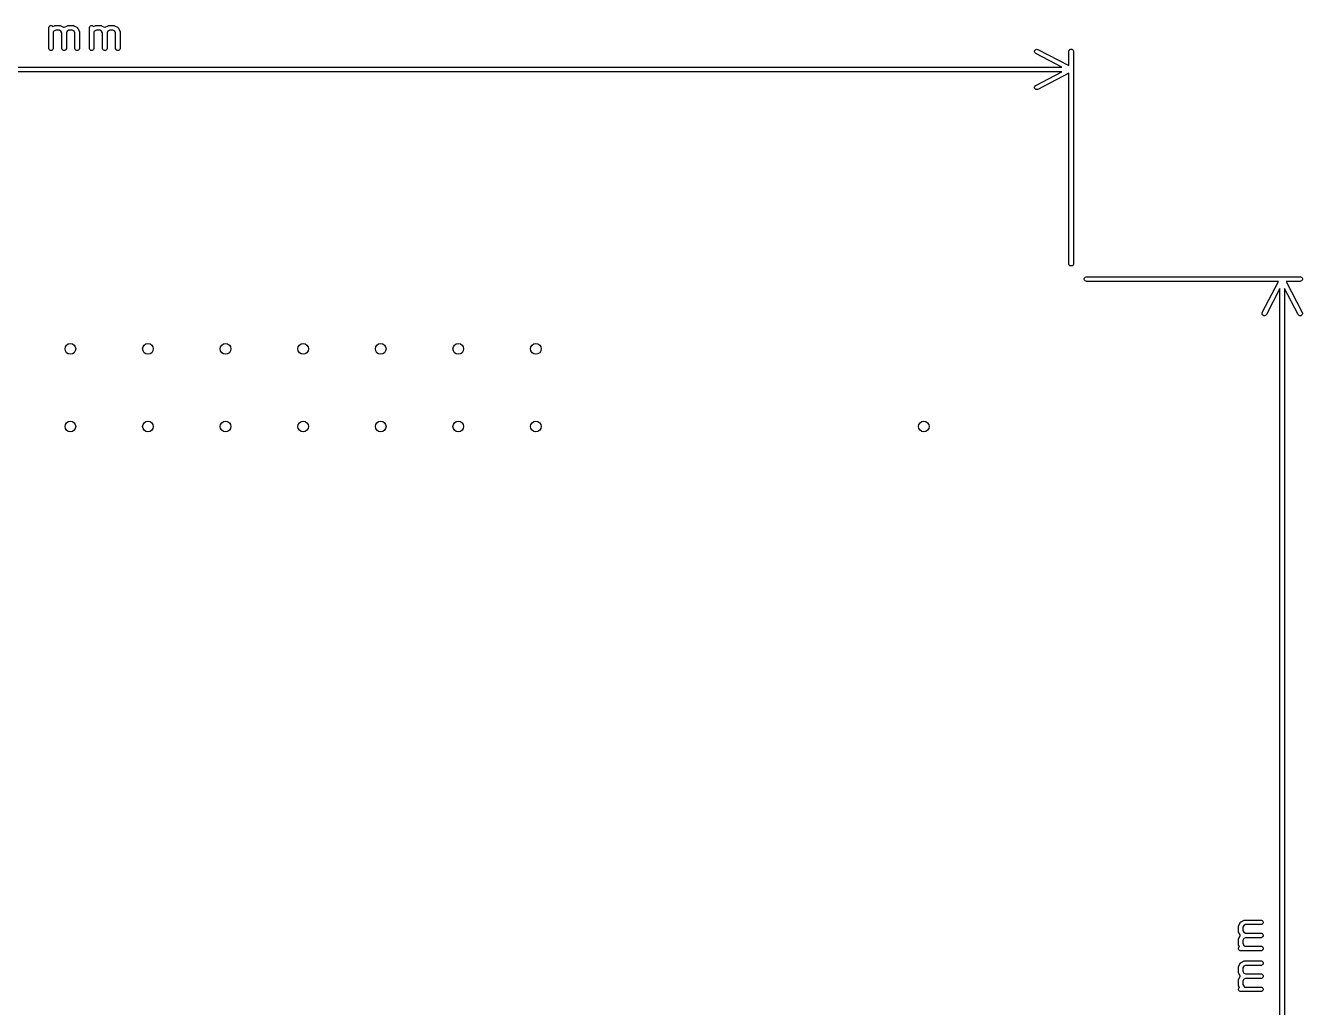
# Model space of a CAD drawing. Extents: x 0.02 to 3.29, y 0.05 to 2.53.
# Drawn here: x 1.642 to 3.288, y 1.252 to 2.517 of the extents above; entities that cross this region are included whole.
import ezdxf

# ---------------------------------------------------------------- set-up
doc = ezdxf.new("R2010")
doc.units = 0
doc.header["$MEASUREMENT"] = 0
doc.layers.add('BLACK', color=7, linetype='CONTINUOUS')

msp = doc.modelspace()

# ---------------------------------------------------------------- linework, layer by layer
at = {"layer": 'BLACK', "linetype": 'CONTINUOUS'}
for p, q in [((1.672, 2.5136), (1.6721, 2.5142)), ((1.672, 2.4874), (1.672, 2.5136)), ((1.6721, 2.5142), (1.6725, 2.5153)), ((1.6725, 2.5153), (1.6734, 2.5161)), ((1.6734, 2.5161), (1.6744, 2.5165)), ((1.6744, 2.5165), (1.6756, 2.5165)), ((1.6756, 2.5165), (1.6766, 2.5161)), ((1.6766, 2.5161), (1.6774, 2.5153)), ((1.6774, 2.5153), (1.6793, 2.5163)), ((1.6786, 2.5093), (1.6779, 2.5086)), ((1.6779, 2.5086), (1.6779, 2.4874)), ((1.6813, 2.5107), (1.6786, 2.5093)), ((1.6793, 2.5163), (1.6798, 2.5165)), ((1.6798, 2.5165), (1.6799, 2.5165)), ((1.6799, 2.5165), (1.68, 2.5165)), ((1.68, 2.5165), (1.6806, 2.5166)), ((1.6806, 2.5166), (1.6862, 2.5166)), ((1.6855, 2.5107), (1.6813, 2.5107)), ((1.6878, 2.5095), (1.6855, 2.5107)), ((1.6862, 2.5166), (1.6868, 2.5165)), ((1.6868, 2.5165), (1.6869, 2.5165)), ((1.6869, 2.5165), (1.687, 2.5165)), ((1.687, 2.5165), (1.6876, 2.5163)), ((1.6876, 2.5163), (1.6913, 2.5144)), ((1.6889, 2.5073), (1.6878, 2.5095)), ((1.6889, 2.4874), (1.6889, 2.5073)), ((1.6913, 2.5144), (1.6914, 2.5143)), ((1.6914, 2.5143), (1.6915, 2.5143)), ((1.6915, 2.5143), (1.6915, 2.5143)), ((1.6915, 2.5143), (1.6918, 2.5141)), ((1.6918, 2.5141), (1.6919, 2.514)), ((1.6919, 2.5141), (1.6922, 2.5143)), ((1.6919, 2.514), (1.6919, 2.5141)), ((1.6922, 2.5143), (1.6923, 2.5143)), ((1.6923, 2.5143), (1.6924, 2.5144)), ((1.6923, 2.5143), (1.6923, 2.5143)), ((1.6924, 2.5144), (1.6962, 2.5163)), ((1.6959, 2.5095), (1.6948, 2.5073)), ((1.6948, 2.5073), (1.6948, 2.4874)), ((1.6982, 2.5107), (1.6959, 2.5095)), ((1.6962, 2.5163), (1.6967, 2.5165)), ((1.6967, 2.5165), (1.6968, 2.5165)), ((1.6968, 2.5165), (1.6969, 2.5165)), ((1.6969, 2.5165), (1.6975, 2.5166)), ((1.6975, 2.5166), (1.7031, 2.5166)), ((1.7024, 2.5107), (1.6982, 2.5107)), ((1.7047, 2.5095), (1.7024, 2.5107)), ((1.7031, 2.5166), (1.7037, 2.5165)), ((1.7037, 2.5165), (1.7038, 2.5165)), ((1.7038, 2.5165), (1.7039, 2.5165)), ((1.7039, 2.5165), (1.7044, 2.5163)), ((1.7044, 2.5163), (1.7082, 2.5144)), ((1.7058, 2.5073), (1.7047, 2.5095)), ((1.7058, 2.4874), (1.7058, 2.5073)), ((1.7082, 2.5144), (1.7083, 2.5143)), ((1.7083, 2.5143), (1.7083, 2.5143)), ((1.7083, 2.5143), (1.7084, 2.5143)), ((1.7084, 2.5143), (1.7087, 2.5141)), ((1.7087, 2.5141), (1.7089, 2.5138)), ((1.7089, 2.5138), (1.7092, 2.5136)), ((1.7092, 2.5136), (1.7094, 2.5133)), ((1.7094, 2.5133), (1.7094, 2.5132)), ((1.7094, 2.5132), (1.7094, 2.5132)), ((1.7094, 2.5132), (1.7095, 2.5131)), ((1.7095, 2.5131), (1.7114, 2.5093)), ((1.7114, 2.5093), (1.7116, 2.5088)), ((1.7116, 2.5088), (1.7116, 2.5087)), ((1.7116, 2.5087), (1.7116, 2.5086)), ((1.7116, 2.5086), (1.7117, 2.508)), ((1.7117, 2.508), (1.7117, 2.4874)), ((1.7245, 2.5136), (1.7246, 2.5142)), ((1.7245, 2.4874), (1.7245, 2.5136)), ((1.7246, 2.5142), (1.725, 2.5153)), ((1.725, 2.5153), (1.7258, 2.5161)), ((1.7258, 2.5161), (1.7269, 2.5165)), ((1.7269, 2.5165), (1.7281, 2.5165)), ((1.7281, 2.5165), (1.7291, 2.5161)), ((1.7291, 2.5161), (1.7299, 2.5153)), ((1.7299, 2.5153), (1.7318, 2.5163)), ((1.7311, 2.5093), (1.7304, 2.5086)), ((1.7304, 2.5086), (1.7304, 2.4874)), ((1.7338, 2.5107), (1.7311, 2.5093)), ((1.7318, 2.5163), (1.7323, 2.5165)), ((1.7323, 2.5165), (1.7324, 2.5165)), ((1.7324, 2.5165), (1.7325, 2.5165)), ((1.7325, 2.5165), (1.7331, 2.5166)), ((1.7331, 2.5166), (1.7387, 2.5166)), ((1.738, 2.5107), (1.7338, 2.5107)), ((1.7403, 2.5095), (1.738, 2.5107)), ((1.7387, 2.5166), (1.7393, 2.5165)), ((1.7393, 2.5165), (1.7394, 2.5165)), ((1.7394, 2.5165), (1.7395, 2.5165)), ((1.7395, 2.5165), (1.7401, 2.5163)), ((1.7401, 2.5163), (1.7438, 2.5144)), ((1.7414, 2.5073), (1.7403, 2.5095)), ((1.7414, 2.4874), (1.7414, 2.5073)), ((1.7438, 2.5144), (1.7439, 2.5143)), ((1.7439, 2.5143), (1.7439, 2.5143)), ((1.7439, 2.5143), (1.744, 2.5143)), ((1.744, 2.5143), (1.7443, 2.5141)), ((1.7443, 2.5141), (1.7444, 2.514)), ((1.7444, 2.5141), (1.7447, 2.5143)), ((1.7444, 2.514), (1.7444, 2.5141)), ((1.7447, 2.5143), (1.7448, 2.5143)), ((1.7448, 2.5143), (1.7449, 2.5144)), ((1.7448, 2.5143), (1.7448, 2.5143)), ((1.7449, 2.5144), (1.7487, 2.5163)), ((1.7484, 2.5095), (1.7473, 2.5073)), ((1.7473, 2.5073), (1.7473, 2.4874)), ((1.7507, 2.5107), (1.7484, 2.5095)), ((1.7487, 2.5163), (1.7492, 2.5165)), ((1.7492, 2.5165), (1.7493, 2.5165)), ((1.7493, 2.5165), (1.7494, 2.5165)), ((1.7494, 2.5165), (1.75, 2.5166)), ((1.75, 2.5166), (1.7556, 2.5166)), ((1.7549, 2.5107), (1.7507, 2.5107)), ((1.7572, 2.5095), (1.7549, 2.5107)), ((1.7556, 2.5166), (1.7562, 2.5165)), ((1.7562, 2.5165), (1.7563, 2.5165)), ((1.7563, 2.5165), (1.7564, 2.5165)), ((1.7564, 2.5165), (1.7569, 2.5163)), ((1.7569, 2.5163), (1.7607, 2.5144)), ((1.7583, 2.5073), (1.7572, 2.5095)), ((1.7583, 2.4874), (1.7583, 2.5073)), ((1.7607, 2.5144), (1.7608, 2.5143)), ((1.7608, 2.5143), (1.7608, 2.5143)), ((1.7608, 2.5143), (1.7609, 2.5143)), ((1.7609, 2.5143), (1.7612, 2.5141)), ((1.7612, 2.5141), (1.7614, 2.5138)), ((1.7614, 2.5138), (1.7617, 2.5136)), ((1.7617, 2.5136), (1.7619, 2.5133)), ((1.7619, 2.5133), (1.7619, 2.5132)), ((1.7619, 2.5132), (1.7619, 2.5132)), ((1.7619, 2.5132), (1.762, 2.5131)), ((1.762, 2.5131), (1.7639, 2.5093)), ((1.7639, 2.5093), (1.7641, 2.5088)), ((1.7641, 2.5088), (1.7641, 2.5087)), ((1.7641, 2.5087), (1.7641, 2.5086)), ((1.7641, 2.5086), (1.7642, 2.508)), ((1.7642, 2.508), (1.7642, 2.4874)), ((1.6721, 2.4868), (1.672, 2.4874)), ((1.6725, 2.4857), (1.6721, 2.4868)), ((1.6734, 2.4849), (1.6725, 2.4857)), ((1.6774, 2.4857), (1.6766, 2.4849)), ((1.6779, 2.4868), (1.6774, 2.4857)), ((1.6779, 2.4874), (1.6779, 2.4868)), ((1.689, 2.4868), (1.6889, 2.4874)), ((1.6894, 2.4857), (1.689, 2.4868)), ((1.6902, 2.4849), (1.6894, 2.4857)), ((1.6943, 2.4857), (1.6935, 2.4849)), ((1.6948, 2.4868), (1.6943, 2.4857)), ((1.6948, 2.4874), (1.6948, 2.4868)), ((1.7058, 2.4868), (1.7058, 2.4874)), ((1.7063, 2.4857), (1.7058, 2.4868)), ((1.7071, 2.4849), (1.7063, 2.4857)), ((1.7112, 2.4857), (1.7104, 2.4849)), ((1.7116, 2.4868), (1.7112, 2.4857)), ((1.7117, 2.4874), (1.7116, 2.4868)), ((1.7246, 2.4868), (1.7245, 2.4874)), ((1.725, 2.4857), (1.7246, 2.4868)), ((1.7258, 2.4849), (1.725, 2.4857)), ((1.7299, 2.4857), (1.7291, 2.4849)), ((1.7304, 2.4868), (1.7299, 2.4857)), ((1.7304, 2.4874), (1.7304, 2.4868)), ((1.7415, 2.4868), (1.7414, 2.4874)), ((1.7419, 2.4857), (1.7415, 2.4868)), ((1.7427, 2.4849), (1.7419, 2.4857)), ((1.7468, 2.4857), (1.746, 2.4849)), ((1.7473, 2.4868), (1.7468, 2.4857)), ((1.7473, 2.4874), (1.7473, 2.4868)), ((1.7583, 2.4868), (1.7583, 2.4874)), ((1.7588, 2.4857), (1.7583, 2.4868)), ((1.7596, 2.4849), (1.7588, 2.4857)), ((1.7637, 2.4857), (1.7629, 2.4849)), ((1.7641, 2.4868), (1.7637, 2.4857)), ((1.7642, 2.4874), (1.7641, 2.4868)), ((2.9433, 2.4849), (2.9442, 2.4857)), ((2.9442, 2.4857), (2.9453, 2.486)), ((2.9453, 2.486), (2.9465, 2.4859)), ((2.9465, 2.4859), (2.947, 2.4857)), ((2.947, 2.4857), (2.987, 2.4649)), ((2.9875, 2.4847), (2.9884, 2.4855)), ((2.9884, 2.4855), (2.9894, 2.486)), ((2.9894, 2.486), (2.9906, 2.486)), ((2.9906, 2.486), (2.9916, 2.4855)), ((2.9916, 2.4855), (2.9925, 2.4847)), ((1.6744, 2.4845), (1.6734, 2.4849)), ((1.6756, 2.4845), (1.6744, 2.4845)), ((1.6766, 2.4849), (1.6756, 2.4845)), ((1.6913, 2.4845), (1.6902, 2.4849)), ((1.6924, 2.4845), (1.6913, 2.4845)), ((1.6935, 2.4849), (1.6924, 2.4845)), ((1.7082, 2.4845), (1.7071, 2.4849)), ((1.7093, 2.4845), (1.7082, 2.4845)), ((1.7104, 2.4849), (1.7093, 2.4845)), ((1.7269, 2.4845), (1.7258, 2.4849)), ((1.7281, 2.4845), (1.7269, 2.4845)), ((1.7291, 2.4849), (1.7281, 2.4845)), ((1.7438, 2.4845), (1.7427, 2.4849)), ((1.7449, 2.4845), (1.7438, 2.4845)), ((1.746, 2.4849), (1.7449, 2.4845)), ((1.7607, 2.4845), (1.7596, 2.4849)), ((1.7618, 2.4845), (1.7607, 2.4845)), ((1.7629, 2.4849), (1.7618, 2.4845)), ((2.9427, 2.4828), (2.9428, 2.4839)), ((2.9431, 2.4817), (2.9427, 2.4828)), ((2.9428, 2.4839), (2.9433, 2.4849)), ((2.9438, 2.4808), (2.9431, 2.4817)), ((2.9443, 2.4805), (2.9438, 2.4808)), ((2.9779, 2.463), (2.9443, 2.4805)), ((2.987, 2.4831), (2.9871, 2.4837)), ((2.987, 2.4649), (2.987, 2.4831)), ((2.9871, 2.4837), (2.9875, 2.4847)), ((2.9925, 2.4847), (2.9929, 2.4837)), ((2.9929, 2.4837), (2.993, 2.4831)), ((2.993, 2.4831), (2.993, 2.2097)), ((0.2221, 2.463), (2.9779, 2.463)), ((2.9779, 2.457), (0.2221, 2.457)), ((2.9443, 2.4395), (2.9779, 2.457)), ((2.987, 2.4551), (2.947, 2.4343)), ((2.987, 2.2097), (2.987, 2.4551)), ((2.9427, 2.4372), (2.9431, 2.4383)), ((2.9428, 2.4361), (2.9427, 2.4372)), ((2.9433, 2.4351), (2.9428, 2.4361)), ((2.9431, 2.4383), (2.9438, 2.4392)), ((2.9438, 2.4392), (2.9443, 2.4395)), ((2.9442, 2.4343), (2.9433, 2.4351)), ((2.9453, 2.434), (2.9442, 2.4343)), ((2.9465, 2.4341), (2.9453, 2.434)), ((2.947, 2.4343), (2.9465, 2.4341)), ((2.9871, 2.2091), (2.987, 2.2097)), ((2.9875, 2.208), (2.9871, 2.2091)), ((2.9884, 2.2072), (2.9875, 2.208)), ((2.9894, 2.2068), (2.9884, 2.2072)), ((2.9906, 2.2068), (2.9894, 2.2068)), ((2.9916, 2.2072), (2.9906, 2.2068)), ((2.9925, 2.208), (2.9916, 2.2072)), ((2.9929, 2.2091), (2.9925, 2.208)), ((2.993, 2.2097), (2.9929, 2.2091)), ((3.0068, 2.1906), (3.0072, 2.1916)), ((3.0068, 2.1894), (3.0068, 2.1906)), ((3.0072, 2.1884), (3.0068, 2.1894)), ((3.0072, 2.1916), (3.008, 2.1925)), ((3.008, 2.1925), (3.0091, 2.1929)), ((3.0091, 2.1929), (3.0097, 2.193)), ((3.0097, 2.193), (3.2851, 2.193)), ((3.2851, 2.193), (3.2857, 2.1929)), ((3.2857, 2.1929), (3.2867, 2.1925)), ((3.2867, 2.1925), (3.2875, 2.1916)), ((3.2875, 2.1916), (3.288, 2.1906)), ((3.288, 2.1894), (3.2875, 2.1884)), ((3.288, 2.1906), (3.288, 2.1894)), ((3.008, 2.1875), (3.0072, 2.1884)), ((3.0091, 2.1871), (3.008, 2.1875)), ((3.0097, 2.187), (3.0091, 2.1871)), ((3.2571, 2.187), (3.0097, 2.187)), ((3.2363, 2.147), (3.2571, 2.187)), ((3.259, 2.1779), (3.2415, 2.1443)), ((3.259, 0.2221), (3.259, 2.1779)), ((3.2825, 2.1443), (3.265, 2.1779)), ((3.265, 2.1779), (3.265, 0.2221)), ((3.2851, 2.187), (3.2669, 2.187)), ((3.2669, 2.187), (3.2877, 2.147)), ((3.2857, 2.1871), (3.2851, 2.187)), ((3.2867, 2.1875), (3.2857, 2.1871)), ((3.2875, 2.1884), (3.2867, 2.1875)), ((3.236, 2.1453), (3.2361, 2.1465)), ((3.2363, 2.1442), (3.236, 2.1453)), ((3.2361, 2.1465), (3.2363, 2.147)), ((3.2371, 2.1433), (3.2363, 2.1442)), ((3.2381, 2.1428), (3.2371, 2.1433)), ((3.2392, 2.1427), (3.2381, 2.1428)), ((3.2403, 2.1431), (3.2392, 2.1427)), ((3.2412, 2.1438), (3.2403, 2.1431)), ((3.2415, 2.1443), (3.2412, 2.1438)), ((3.2828, 2.1438), (3.2825, 2.1443)), ((3.2837, 2.1431), (3.2828, 2.1438)), ((3.2848, 2.1427), (3.2837, 2.1431)), ((3.2859, 2.1428), (3.2848, 2.1427)), ((3.2869, 2.1433), (3.2859, 2.1428)), ((3.2877, 2.1442), (3.2869, 2.1433)), ((3.2877, 2.147), (3.2879, 2.1465)), ((3.288, 2.1453), (3.2877, 2.1442)), ((3.2879, 2.1465), (3.288, 2.1453)), ((3.2054, 1.3556), (3.2055, 1.3562)), ((3.2054, 1.35), (3.2054, 1.3556)), ((3.2055, 1.3494), (3.2054, 1.35)), ((3.2055, 1.3564), (3.2057, 1.3569)), ((3.2055, 1.3563), (3.2055, 1.3564)), ((3.2055, 1.3562), (3.2055, 1.3563)), ((3.2057, 1.3569), (3.2076, 1.3607)), ((3.2076, 1.3607), (3.2077, 1.3608)), ((3.2077, 1.3609), (3.2079, 1.3612)), ((3.2077, 1.3608), (3.2077, 1.3609)), ((3.2077, 1.3608), (3.2077, 1.3608)), ((3.2079, 1.3612), (3.2082, 1.3614)), ((3.2082, 1.3614), (3.2084, 1.3617)), ((3.2084, 1.3617), (3.2087, 1.3619)), ((3.2087, 1.3619), (3.2088, 1.3619)), ((3.2088, 1.3619), (3.2089, 1.362)), ((3.2088, 1.3619), (3.2088, 1.3619)), ((3.2089, 1.362), (3.2127, 1.3639)), ((3.2125, 1.3572), (3.2113, 1.3549)), ((3.2113, 1.3549), (3.2113, 1.3507)), ((3.2113, 1.3507), (3.2125, 1.3484)), ((3.2147, 1.3583), (3.2125, 1.3572)), ((3.2127, 1.3639), (3.2132, 1.3641)), ((3.2132, 1.3641), (3.2133, 1.3641)), ((3.2133, 1.3641), (3.2134, 1.3641)), ((3.2134, 1.3641), (3.214, 1.3642)), ((3.214, 1.3642), (3.2346, 1.3642)), ((3.2346, 1.3583), (3.2147, 1.3583)), ((3.2346, 1.3642), (3.2352, 1.3641)), ((3.2352, 1.3583), (3.2346, 1.3583)), ((3.2352, 1.3641), (3.2363, 1.3637)), ((3.2363, 1.3588), (3.2352, 1.3583)), ((3.2363, 1.3637), (3.2371, 1.3629)), ((3.2371, 1.3596), (3.2363, 1.3588)), ((3.2371, 1.3629), (3.2375, 1.3618)), ((3.2375, 1.3607), (3.2371, 1.3596)), ((3.2375, 1.3618), (3.2375, 1.3607)), ((3.2054, 1.3387), (3.2055, 1.3393)), ((3.2054, 1.3331), (3.2054, 1.3387)), ((3.2055, 1.3493), (3.2055, 1.3494)), ((3.2055, 1.3492), (3.2055, 1.3493)), ((3.2057, 1.3487), (3.2055, 1.3492)), ((3.2055, 1.3395), (3.2057, 1.3401)), ((3.2055, 1.3394), (3.2055, 1.3395)), ((3.2055, 1.3393), (3.2055, 1.3394)), ((3.2076, 1.3449), (3.2057, 1.3487)), ((3.2057, 1.3401), (3.2076, 1.3438)), ((3.2077, 1.3448), (3.2076, 1.3449)), ((3.2076, 1.3438), (3.2077, 1.3439)), ((3.2077, 1.3447), (3.2077, 1.3448)), ((3.2077, 1.3448), (3.2077, 1.3448)), ((3.2079, 1.3444), (3.2077, 1.3447)), ((3.2077, 1.344), (3.2079, 1.3443)), ((3.2077, 1.3439), (3.2077, 1.344)), ((3.2077, 1.3439), (3.2077, 1.3439)), ((3.2079, 1.3443), (3.208, 1.3444)), ((3.208, 1.3444), (3.2079, 1.3444)), ((3.2125, 1.3403), (3.2113, 1.338)), ((3.2113, 1.338), (3.2113, 1.3338)), ((3.2113, 1.3338), (3.2127, 1.3311)), ((3.2125, 1.3484), (3.2147, 1.3473)), ((3.2147, 1.3414), (3.2125, 1.3403)), ((3.2147, 1.3473), (3.2346, 1.3473)), ((3.2346, 1.3414), (3.2147, 1.3414)), ((3.2346, 1.3473), (3.2352, 1.3473)), ((3.2352, 1.3415), (3.2346, 1.3414)), ((3.2352, 1.3473), (3.2363, 1.3468)), ((3.2363, 1.3419), (3.2352, 1.3415)), ((3.2363, 1.3468), (3.2371, 1.346)), ((3.2371, 1.3427), (3.2363, 1.3419)), ((3.2371, 1.346), (3.2375, 1.3449)), ((3.2375, 1.3438), (3.2371, 1.3427)), ((3.2375, 1.3449), (3.2375, 1.3438)), ((3.2055, 1.3325), (3.2054, 1.3331)), ((3.2055, 1.3324), (3.2055, 1.3325)), ((3.2055, 1.3323), (3.2055, 1.3324)), ((3.2057, 1.3318), (3.2055, 1.3323)), ((3.2055, 1.3281), (3.2059, 1.3291)), ((3.2055, 1.3269), (3.2055, 1.3281)), ((3.2059, 1.3258), (3.2055, 1.3269)), ((3.2067, 1.3299), (3.2057, 1.3318)), ((3.2059, 1.3291), (3.2067, 1.3299)), ((3.2067, 1.325), (3.2059, 1.3258)), ((3.2078, 1.3246), (3.2067, 1.325)), ((3.2084, 1.3245), (3.2078, 1.3246)), ((3.2346, 1.3245), (3.2084, 1.3245)), ((3.2127, 1.3311), (3.2134, 1.3304)), ((3.2134, 1.3304), (3.2346, 1.3304)), ((3.2346, 1.3304), (3.2352, 1.3304)), ((3.2352, 1.3246), (3.2346, 1.3245)), ((3.2352, 1.3304), (3.2363, 1.3299)), ((3.2363, 1.325), (3.2352, 1.3246)), ((3.2363, 1.3299), (3.2371, 1.3291)), ((3.2371, 1.3258), (3.2363, 1.325)), ((3.2371, 1.3291), (3.2375, 1.3281)), ((3.2375, 1.3269), (3.2371, 1.3258)), ((3.2375, 1.3281), (3.2375, 1.3269)), ((3.2054, 1.3031), (3.2055, 1.3037)), ((3.2054, 1.2975), (3.2054, 1.3031)), ((3.2055, 1.3039), (3.2057, 1.3044)), ((3.2055, 1.3038), (3.2055, 1.3039)), ((3.2055, 1.3037), (3.2055, 1.3038)), ((3.2057, 1.3044), (3.2076, 1.3082)), ((3.2076, 1.3082), (3.2077, 1.3083)), ((3.2077, 1.3084), (3.2079, 1.3087)), ((3.2077, 1.3083), (3.2077, 1.3084)), ((3.2077, 1.3083), (3.2077, 1.3083)), ((3.2079, 1.3087), (3.2082, 1.3089)), ((3.2082, 1.3089), (3.2084, 1.3092)), ((3.2084, 1.3092), (3.2087, 1.3094)), ((3.2087, 1.3094), (3.2088, 1.3094)), ((3.2088, 1.3094), (3.2089, 1.3095)), ((3.2088, 1.3094), (3.2088, 1.3094)), ((3.2089, 1.3095), (3.2127, 1.3114)), ((3.2125, 1.3047), (3.2113, 1.3024)), ((3.2113, 1.3024), (3.2113, 1.2982)), ((3.2147, 1.3058), (3.2125, 1.3047)), ((3.2127, 1.3114), (3.2132, 1.3116)), ((3.2132, 1.3116), (3.2133, 1.3116)), ((3.2133, 1.3116), (3.2134, 1.3116)), ((3.2134, 1.3116), (3.214, 1.3117)), ((3.214, 1.3117), (3.2346, 1.3117)), ((3.2346, 1.3058), (3.2147, 1.3058)), ((3.2346, 1.3117), (3.2352, 1.3116)), ((3.2352, 1.3058), (3.2346, 1.3058)), ((3.2352, 1.3116), (3.2363, 1.3112)), ((3.2363, 1.3063), (3.2352, 1.3058)), ((3.2363, 1.3112), (3.2371, 1.3104)), ((3.2371, 1.3071), (3.2363, 1.3063)), ((3.2371, 1.3104), (3.2375, 1.3093)), ((3.2375, 1.3082), (3.2371, 1.3071)), ((3.2375, 1.3093), (3.2375, 1.3082)), ((3.2055, 1.2969), (3.2054, 1.2975)), ((3.2054, 1.2862), (3.2055, 1.2868)), ((3.2054, 1.2806), (3.2054, 1.2862)), ((3.2055, 1.2968), (3.2055, 1.2969)), ((3.2055, 1.2967), (3.2055, 1.2968)), ((3.2057, 1.2962), (3.2055, 1.2967)), ((3.2055, 1.287), (3.2057, 1.2876)), ((3.2055, 1.2869), (3.2055, 1.287)), ((3.2055, 1.2868), (3.2055, 1.2869)), ((3.2076, 1.2924), (3.2057, 1.2962)), ((3.2057, 1.2876), (3.2076, 1.2913)), ((3.2077, 1.2923), (3.2076, 1.2924)), ((3.2076, 1.2913), (3.2077, 1.2914)), ((3.2077, 1.2922), (3.2077, 1.2923)), ((3.2077, 1.2923), (3.2077, 1.2923)), ((3.2079, 1.2919), (3.2077, 1.2922)), ((3.2077, 1.2915), (3.2079, 1.2918)), ((3.2077, 1.2914), (3.2077, 1.2915)), ((3.2077, 1.2915), (3.2077, 1.2915)), ((3.2079, 1.2918), (3.208, 1.2919)), ((3.208, 1.2919), (3.2079, 1.2919)), ((3.2113, 1.2982), (3.2125, 1.2959)), ((3.2125, 1.2878), (3.2113, 1.2855)), ((3.2113, 1.2855), (3.2113, 1.2813)), ((3.2125, 1.2959), (3.2147, 1.2948)), ((3.2147, 1.2889), (3.2125, 1.2878)), ((3.2147, 1.2948), (3.2346, 1.2948)), ((3.2346, 1.2889), (3.2147, 1.2889)), ((3.2346, 1.2948), (3.2352, 1.2948)), ((3.2352, 1.289), (3.2346, 1.2889)), ((3.2352, 1.2948), (3.2363, 1.2943)), ((3.2363, 1.2894), (3.2352, 1.289)), ((3.2363, 1.2943), (3.2371, 1.2935)), ((3.2371, 1.2902), (3.2363, 1.2894)), ((3.2371, 1.2935), (3.2375, 1.2924)), ((3.2375, 1.2913), (3.2371, 1.2902)), ((3.2375, 1.2924), (3.2375, 1.2913)), ((3.2055, 1.28), (3.2054, 1.2806)), ((3.2055, 1.2799), (3.2055, 1.28)), ((3.2055, 1.2798), (3.2055, 1.2799)), ((3.2057, 1.2793), (3.2055, 1.2798)), ((3.2055, 1.2756), (3.2059, 1.2766)), ((3.2055, 1.2744), (3.2055, 1.2756)), ((3.2059, 1.2734), (3.2055, 1.2744)), ((3.2067, 1.2774), (3.2057, 1.2793)), ((3.2059, 1.2766), (3.2067, 1.2774)), ((3.2067, 1.2725), (3.2059, 1.2734)), ((3.2078, 1.2721), (3.2067, 1.2725)), ((3.2084, 1.272), (3.2078, 1.2721)), ((3.2346, 1.272), (3.2084, 1.272)), ((3.2113, 1.2813), (3.2127, 1.2786)), ((3.2127, 1.2786), (3.2134, 1.2779)), ((3.2134, 1.2779), (3.2346, 1.2779)), ((3.2346, 1.2779), (3.2352, 1.2779)), ((3.2352, 1.2721), (3.2346, 1.272)), ((3.2352, 1.2779), (3.2363, 1.2774)), ((3.2363, 1.2725), (3.2352, 1.2721)), ((3.2363, 1.2774), (3.2371, 1.2766)), ((3.2371, 1.2734), (3.2363, 1.2725)), ((3.2371, 1.2766), (3.2375, 1.2756)), ((3.2375, 1.2744), (3.2371, 1.2734)), ((3.2375, 1.2756), (3.2375, 1.2744))]:
    msp.add_line(p, q, dxfattribs=at)
at = {"layer": 'BLACK'}
for centre in [(1.7, 2.1), (1.7, 2.1), (1.8, 2.1), (1.8, 2.1), (1.9, 2.1), (1.9, 2.1), (2, 2.1), (2, 2.1), (2.1, 2.1), (2.1, 2.1), (2.2, 2.1), (2.2, 2.1), (2.3, 2.1), (2.3, 2.1), (1.7, 2), (1.7, 2), (1.8, 2), (1.8, 2), (1.9, 2), (1.9, 2), (2, 2), (2, 2), (2.1, 2), (2.1, 2), (2.2, 2), (2.2, 2), (2.3, 2), (2.3, 2), (2.8, 2), (2.8, 2)]:
    msp.add_circle(centre, 0.00689, dxfattribs=at)

doc.saveas('drawing.dxf')
